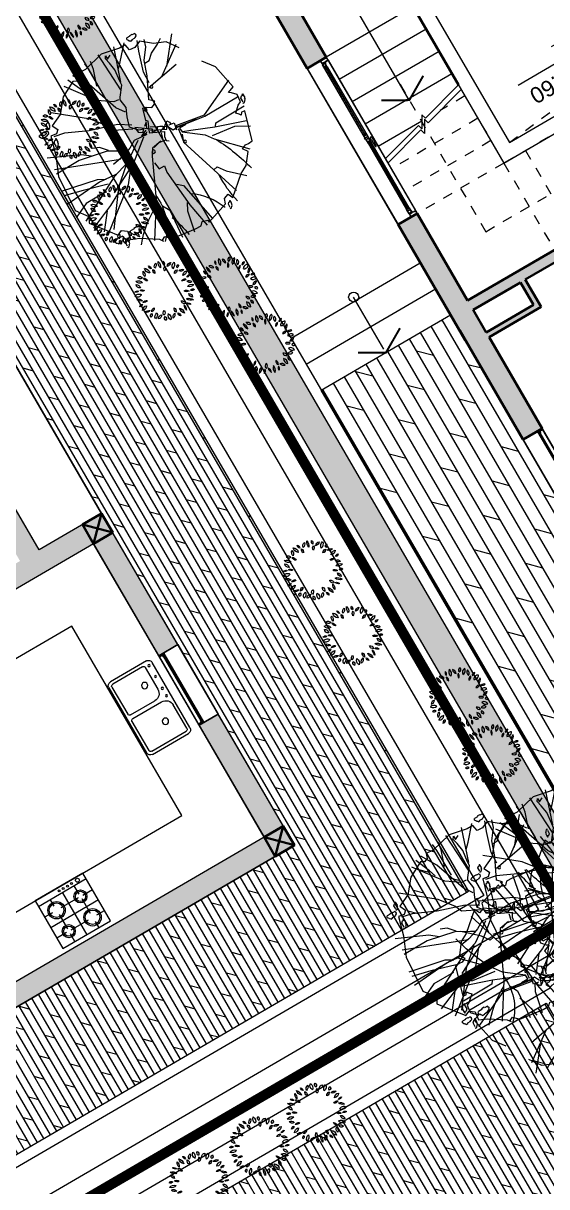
# Model space of a CAD drawing. Header units: millimetres. Extents: x 567980 to 569372, y 2065777 to 2066674.
# Drawn here: x 568724.86 to 568730.07, y 2066199.41 to 2066210.99 of the extents above; entities that cross this region are included whole.
import ezdxf
from ezdxf.enums import TextEntityAlignment as Align

# ---------------------------------------------------------------- set-up
doc = ezdxf.new("R2010")
doc.units = ezdxf.units.MM
for name, pattern in [('CENTER', [3, 1.5, -0.5, 0.5, -0.5]), ('DASHED2', [0.375, 0.25, -0.125]), ('HIDDEN', [0.75, 0.5, -0.25])]:
    doc.linetypes.add(name, pattern=pattern)
for name, color, linetype, lineweight in [('A-COT VACH', 2, 'Continuous', 35), ('A-DIM', 251, 'Continuous', 15), ('A-HATCH', 251, 'Continuous', 5), ('A-KY HIEU', 34, 'Continuous', 20), ('A-NET THAY', 125, 'Continuous', 18), ('A-TEXT', 7, 'Continuous', 18), ('A-TUONG', 255, 'Continuous', 35), ('boDnv', 54, 'Continuous', 25), ('E- CHU THICH', 162, 'Continuous', 13), ('E- RANH GIOI', 1, 'CENTER', 13), ('E- THAY', 9, 'Continuous', 20), ('E- Tuong', 4, 'Continuous', 13), ('E-Khuat', 251, 'DASHED2', 13), ('E-Manh', 251, 'Continuous', 13), ('E-NoiThat', 32, 'Continuous', 9), ('i_Cay', 114, 'Continuous', 13), ('i_Hatch', 250, 'Continuous', 13), ('i_ThietBi', 32, 'Continuous', 13), ('LD-CUA', 146, 'Continuous', 13), ('LD-THAY', 9, 'Continuous', 13)]:
    doc.layers.add(name, color=color, linetype=linetype, lineweight=lineweight)
doc.layers.add('ChiaLo', color=128, linetype='CENTER')
doc.layers.add('loKBT', color=42, linetype='Continuous')
doc.styles.add('A1-arial', font='arial.ttf')

# ---------------------------------------------------------------- blocks, each defined once
blk = doc.blocks.new('NEN')
at = {"layer": 'ChiaLo', "ltscale": 5}
for points in [[(15.974, -179.412), (92.784, -134.725)], [(42.87, -186.903), (22.755, -152.329)]]:
    blk.add_lwpolyline(points, dxfattribs=at)
at = {"layer": 'loKBT'}
for points in [[(33.56, -146.043), (22.755, -152.329), (32.813, -169.616), (43.617, -163.33)], [(22.755, -152.329), (13.382, -157.782), (10.761, -164.998), (15.974, -179.412), (32.813, -169.616)], [(32.813, -169.616), (15.974, -179.412), (21.188, -193.827), (27.21, -196.014), (42.87, -186.903)]]:
    blk.add_lwpolyline(points, close=True, dxfattribs=at)
blk = doc.blocks.new('kkkk')
h = blk.add_hatch(color=250)
edge = h.paths.add_edge_path()
edge.add_line((333059, 105337), (333060, 105337))
edge.add_line((333060, 105337), (333060, 105342))
edge.add_line((333060, 105342), (333062, 105342))
edge.add_line((333062, 105342), (333062, 105372))
edge.add_line((333062, 105372), (333028, 105372))
edge.add_line((333028, 105372), (333028, 105387))
edge.add_line((333028, 105387), (333022, 105387))
edge.add_line((333022, 105387), (333022, 105384))
edge.add_line((333022, 105384), (333024, 105384))
edge.add_line((333024, 105384), (333024, 105385))
edge.add_line((333024, 105385), (333026, 105385))
edge.add_line((333026, 105385), (333026, 105378))
edge.add_line((333026, 105378), (333024, 105378))
edge.add_line((333024, 105378), (333024, 105380))
edge.add_line((333024, 105380), (333022, 105380))
edge.add_line((333022, 105380), (333022, 105377))
edge.add_line((333022, 105377), (333026, 105377))
edge.add_line((333026, 105377), (333026, 105372))
edge.add_line((333026, 105372), (332992, 105372))
edge.add_line((332992, 105372), (332992, 105342))
edge.add_line((332992, 105342), (332993, 105342))
edge.add_line((332993, 105342), (332993, 105337))
edge.add_line((332993, 105337), (332995, 105337))
edge.add_line((332995, 105337), (332995, 105342))
edge.add_line((332995, 105342), (333002, 105342))
edge.add_line((333002, 105342), (333002, 105343))
edge.add_line((333002, 105343), (332993, 105343))
edge.add_line((332993, 105343), (332993, 105370))
edge.add_line((332993, 105370), (333007, 105370))
edge.add_arc((333010, 105368), 3.97, 141.5226, 210)
edge.add_line((333007, 105366), (333008, 105366))
edge.add_arc((333010, 105368), 2.47, -390, -150, ccw=False)
edge.add_line((333012, 105366), (333013, 105366))
edge.add_arc((333010, 105368), 3.97, -30, 38.4774)
edge.add_line((333013, 105370), (333040, 105370))
edge.add_arc((333044, 105368), 3.97, 141.5226, 210)
edge.add_line((333040, 105366), (333041, 105366))
edge.add_arc((333044, 105368), 2.47, -390, -150, ccw=False)
edge.add_line((333046, 105366), (333047, 105366))
edge.add_arc((333044, 105368), 3.97, -30, 38.4774)
edge.add_line((333047, 105370), (333060, 105370))
edge.add_line((333060, 105370), (333060, 105343))
edge.add_line((333060, 105343), (333051, 105343))
edge.add_line((333051, 105343), (333051, 105342))
edge.add_line((333051, 105342), (333059, 105342))
edge.add_line((333059, 105342), (333059, 105337))
blk.add_lwpolyline([(333026, 105378), (333026, 105385), (333024, 105385), (333024, 105384), (333022, 105384), (333022, 105387), (333028, 105387), (333028, 105372), (333062, 105372), (333062, 105342), (333060, 105342), (333060, 105337), (333059, 105337), (333059, 105342), (333051, 105342), (333051, 105343), (333060, 105343), (333060, 105370), (333047, 105370, -0.30801), (333047, 105366), (333046, 105366, 1.732051), (333041, 105366), (333040, 105366, -0.30801), (333040, 105370), (333013, 105370, -0.30801), (333013, 105366), (333012, 105366, 1.732051), (333008, 105366), (333007, 105366, -0.30801), (333007, 105370), (332993, 105370), (332993, 105343), (333002, 105343), (333002, 105342), (332995, 105342), (332995, 105337), (332993, 105337), (332993, 105342), (332992, 105342), (332992, 105372), (333026, 105372), (333026, 105377), (333022, 105377), (333022, 105380), (333024, 105380), (333024, 105378)], format="xyb", close=True)
blk = doc.blocks.new('ccccc')
h = blk.add_hatch(color=250)
h.paths.add_polyline_path([(333034, 105325), (333084, 105325), (333084, 105327), (333078, 105327), (333078, 105354), (333084, 105354), (333084, 105355), (333034, 105355), (333034, 105347), (333036, 105347), (333036, 105354), (333052, 105354), (333052, 105327), (333036, 105327), (333036, 105334), (333034, 105334)])
h.paths.add_polyline_path([(333054, 105327), (333054, 105354), (333076, 105354), (333076, 105327)], flags=16)
for p, q in [((333034, 105347), (333036, 105347)), ((333034, 105334), (333036, 105334)), ((333052, 105354), (333052, 105327)), ((333054, 105354), (333054, 105327)), ((333076, 105354), (333076, 105327)), ((333078, 105354), (333078, 105327)), ((333084, 105355), (333084, 105354)), ((333084, 105327), (333084, 105325))]:
    blk.add_line(p, q)
for points in [[(333084, 105355), (333034, 105355), (333034, 105347)], [(333034, 105334), (333034, 105325), (333084, 105325)], [(333052, 105354), (333036, 105354), (333036, 105347)], [(333036, 105334), (333036, 105327), (333052, 105327)], [(333076, 105354), (333054, 105354)], [(333054, 105327), (333076, 105327)], [(333084, 105354), (333078, 105354)], [(333078, 105327), (333084, 105327)]]:
    blk.add_lwpolyline(points)
blk = doc.blocks.new('dasdsd')
at = {"linetype": 'HIDDEN', "ltscale": 0.05}
for p, q in [((-10, -16), (-10, 0)), ((10, 0), (-10, 0)), ((10, -16), (10, 0)), ((-16, -19), (-108, -23)), ((-10, -16), (-15, -19)), ((10, -16), (-10, -16))]:
    blk.add_line(p, q, dxfattribs=at)
for centre, radius, start, end in [((-106, -28), 5.22, 108.2433, 251.7567), ((-41, 287), 327, 258.1752, 278.8996), ((-16, -17), 1.95, 270, 297.1927), ((-10, -18), 1.95, 90, 117.1927), ((10, -26), 10.1, 270, 90)]:
    blk.add_arc(centre, radius, start, end, dxfattribs=at)
blk = doc.blocks.new('fffsf')
h = blk.add_hatch(color=250)
h.paths.add_polyline_path([(333184, 105396), (333134, 105396), (333134, 105394), (333140, 105394), (333140, 105367), (333134, 105367), (333134, 105364), (333119, 105364), (333119, 105361), (333135, 105361), (333135, 105366), (333184, 105366), (333184, 105374), (333182, 105374), (333182, 105367), (333166, 105367), (333166, 105394), (333182, 105394), (333182, 105387), (333184, 105387)])
h.paths.add_polyline_path([(333165, 105394), (333165, 105367), (333142, 105367), (333142, 105394)], flags=16)
for p, q in [((333134, 105396), (333134, 105394)), ((333140, 105394), (333140, 105367)), ((333142, 105394), (333142, 105367)), ((333165, 105394), (333165, 105367)), ((333166, 105394), (333166, 105367)), ((333184, 105387), (333182, 105387)), ((333184, 105374), (333182, 105374))]:
    blk.add_line(p, q)
for points in [[(333134, 105396), (333184, 105396), (333184, 105387)], [(333134, 105394), (333140, 105394)], [(333142, 105394), (333165, 105394)], [(333166, 105394), (333182, 105394), (333182, 105387)], [(333184, 105374), (333184, 105366), (333135, 105366), (333135, 105361), (333119, 105361)], [(333134, 105367), (333134, 105364), (333119, 105364), (333119, 105361)], [(333140, 105367), (333134, 105367)], [(333165, 105367), (333142, 105367)], [(333182, 105374), (333182, 105367), (333166, 105367)]]:
    blk.add_lwpolyline(points)
blk = doc.blocks.new('*U461')
for points in [[(88, 82), (88, 81), (77, 81), (77, 69), (88, 69), (88, 68, 0.240391), (91, 72), (80, 72), (80, 78), (91, 78, 0.240391)], [(847, 82), (847, 81), (858, 81), (858, 69), (847, 69), (847, 68, -0.240391), (844, 72), (855, 72), (855, 78), (844, 78, -0.240391)], [(953, 82), (953, 81), (942, 81), (942, 69), (953, 69), (953, 68, 0.240391), (956, 72), (945, 72), (945, 78), (956, 78, 0.240391)]]:
    blk.add_hatch(color=250).paths.add_polyline_path(points)
for p, q in [((35, 20), (1765, 20)), ((897, 90), (45, 90)), ((897, 90), (88, 90)), ((88, 60), (897, 60)), ((902, 90), (1712, 90)), ((1712, 60), (902, 60))]:
    blk.add_line(p, q)
for points in [[(88, 82), (88, 81), (77, 81), (77, 69), (88, 69), (88, 68, 0.240391), (91, 72), (80, 72), (80, 78), (91, 78, 0.240391)], [(847, 82), (847, 81), (858, 81), (858, 69), (847, 69), (847, 68, -0.240391), (844, 72), (855, 72), (855, 78), (844, 78, -0.240391)], [(953, 82), (953, 81), (942, 81), (942, 69), (953, 69), (953, 68, 0.240391), (956, 72), (945, 72), (945, 78), (956, 78, 0.240391)]]:
    blk.add_lwpolyline(points, format="xyb", close=True)
for points in [[(855, 72), (80, 72), (80, 78), (855, 78)], [(945, 72), (1720, 72), (1720, 78), (945, 78)]]:
    blk.add_lwpolyline(points, close=True)
at = {"rotation": 270}
blk.add_blockref('kkkk', (-105337, 333082), dxfattribs=at)
at = {"xscale": -1}
for name, p, rotation in [('ccccc', (333122, -105265), 359.9999999999902), ('fffsf', (-332231, 105456), 180.0000000001608), ('kkkk', (107137, 333082), 90)]:
    blk.add_blockref(name, p, dxfattribs=dict(at, rotation=rotation))
for p in [(-332187, -105265), (-331322, -105265)]:
    blk.add_blockref('ccccc', p)
at = {"xscale": -0.8000000000000002, "yscale": 0.8, "zscale": 0.8}
blk.add_blockref('dasdsd', (927, 60), dxfattribs=at)
blk = doc.blocks.new('SFFSF')
h = blk.add_hatch(color=250)
h.paths.add_polyline_path([(339647, 104917), (339647, 104892), (339678, 104892), (339678, 104899), (339675, 104899, 1), (339675, 104897), (339677, 104897), (339677, 104893), (339663, 104893), (339663, 104916), (339677, 104916), (339677, 104912), (339675, 104912, 1), (339675, 104911), (339678, 104911), (339678, 104917)])
h.paths.add_polyline_path([(339648, 104916), (339662, 104916), (339662, 104893), (339648, 104893)], flags=16)
blk.add_lwpolyline([(339663, 104893), (339663, 104916), (339677, 104916), (339677, 104912), (339675, 104912, 1), (339675, 104911), (339678, 104911), (339678, 104917), (339647, 104917), (339647, 104892), (339678, 104892), (339678, 104899), (339675, 104899, 1), (339675, 104897), (339677, 104897), (339677, 104893)], format="xyb", close=True)
blk.add_lwpolyline([(339662, 104893), (339662, 104916), (339648, 104916), (339648, 104893)], close=True)
blk = doc.blocks.new('DDDDA')
blk.add_hatch(color=250).paths.add_polyline_path([(339344, 104971), (339344, 104969), (339333, 104969), (339333, 104958), (339344, 104958), (339344, 104957, 0.240391), (339347, 104961), (339336, 104961), (339336, 104967), (339347, 104967, 0.240391)])
blk.add_lwpolyline([(339344, 104971), (339344, 104969), (339333, 104969), (339333, 104958), (339344, 104958), (339344, 104957, 0.240391), (339347, 104961), (339336, 104961), (339336, 104967), (339347, 104967, 0.240391)], format="xyb", close=True)
blk = doc.blocks.new('*U496')
for points in [[(22, 22), (0, 22), (0, 28), (1, 28), (1, 23), (18, 23), (18, 63), (9, 63), (9, 72), (5, 74), (5, 83), (9, 86), (9, 93), (1, 93), (1, 89), (0, 89), (0, 94), (10, 94), (10, 93), (10, 91), (10, 82), (9, 82), (9, 84), (6, 82), (6, 75), (9, 73), (9, 75), (10, 75), (10, 64), (19, 64), (19, 23), (22, 23)], [(1045, 22), (1067, 22), (1067, 28), (1065, 28), (1065, 23), (1049, 23), (1049, 63), (1058, 63), (1058, 72), (1062, 74), (1062, 83), (1058, 86), (1058, 93), (1065, 93), (1065, 89), (1067, 89), (1067, 94), (1057, 94), (1057, 93), (1057, 91), (1057, 82), (1058, 82), (1058, 84), (1060, 82), (1060, 75), (1058, 73), (1058, 75), (1057, 75), (1057, 64), (1048, 64), (1048, 23), (1045, 23)]]:
    blk.add_hatch(color=250).paths.add_polyline_path(points)
for p, q in [((10, 94), (1057, 94)), ((22, 22), (1045, 22))]:
    blk.add_line(p, q)
for points in [[(9, 93), (9, 86), (5, 83), (5, 74), (9, 72), (9, 63), (18, 63), (18, 23), (1, 23), (1, 28), (0, 28), (0, 22), (22, 22), (22, 23), (19, 23), (19, 64), (10, 64), (10, 75), (9, 75), (9, 73), (6, 75), (6, 82), (9, 84), (9, 82), (10, 82), (10, 93), (10, 93), (10, 94), (0, 94), (0, 89), (1, 89), (1, 93), (9, 93)], [(1058, 93), (1058, 86), (1062, 83), (1062, 74), (1058, 72), (1058, 63), (1049, 63), (1049, 23), (1065, 23), (1065, 28), (1067, 28), (1067, 22), (1045, 22), (1045, 23), (1048, 23), (1048, 64), (1057, 64), (1057, 75), (1058, 75), (1058, 73), (1060, 75), (1060, 82), (1058, 84), (1058, 82), (1057, 82), (1057, 93), (1057, 93), (1057, 94), (1067, 94), (1067, 89), (1065, 89), (1065, 93), (1058, 93)]]:
    blk.add_lwpolyline(points)
blk.add_lwpolyline([(1031, 76), (36, 76), (36, 82), (1031, 82)], close=True)
at = {"xscale": -1, "rotation": 180}
blk.add_blockref('SFFSF', (-339635, 104983), dxfattribs=at)
blk.add_blockref('DDDDA', (-339300, -104885))
at = {"xscale": -1}
blk.add_blockref('DDDDA', (340366, -104885), dxfattribs=at)
at = {"rotation": 180}
blk.add_blockref('SFFSF', (340701, 104983), dxfattribs=at)
blk = doc.blocks.new('cotxaytho')
at = {"layer": 'A-KY HIEU'}
h = blk.add_hatch(color=256, dxfattribs=at)
h.paths.add_polyline_path([(200, 188), (0, 188), (0, 0)])
h.paths.add_polyline_path([(0, 188), (-200, 188), (0, 0)])
for p, q in [((0, 312), (0, 0)), ((0, 312), (1100, 312)), ((-200, 188), (0, 0)), ((-200, 188), (200, 188)), ((-200, 0), (200, 0)), ((0, 0), (200, 188))]:
    blk.add_line(p, q, dxfattribs=at)
at = {"color": 6, "style": 'A1-arial'}
blk.add_attdef('-0.050', (35, 402), '', height=250, dxfattribs=at)
blk = doc.blocks.new('TANG 1 BT1')
at = {"layer": 'A-HATCH'}
h = blk.add_hatch(color=256, dxfattribs=at)
h.dxf.hatch_style = 1
h.paths.add_polyline_path([(7158834, 839217), (7158834, 837892), (7159054, 837892), (7159054, 839437), (7153914, 839437), (7153914, 839217)])
h.paths.add_polyline_path([(7150554, 839437), (7150554, 838369), (7150774, 838369), (7150774, 839217), (7151514, 839217), (7151514, 839437)])
h.paths.add_polyline_path([(7150774, 836569), (7150554, 836569), (7150554, 835617), (7151104, 835617), (7151104, 835319), (7151324, 835319), (7151324, 835617), (7152824, 835617), (7152824, 833427), (7152714, 833427), (7152714, 833317), (7152934, 833317), (7152934, 835727), (7150774, 835727)])
h.paths.add_polyline_path([(7151324, 834519), (7151104, 834519), (7151104, 832827), (7151324, 832827), (7151324, 833317), (7151914, 833317), (7151914, 833427), (7151324, 833427)])
h.paths.add_polyline_path([(7158834, 835617), (7158834, 834617), (7159054, 834617), (7159054, 835947), (7159054, 837092), (7158834, 837092), (7158834, 836042), (7158234, 836042), (7158234, 835727), (7156074, 835727), (7156074, 835617)])
h.paths.add_polyline_path([(7158834, 835727), (7158289, 835727), (7158289, 835987), (7158834, 835987)], flags=16)
h.paths.add_polyline_path([(7158434, 831597), (7158434, 831392), (7158834, 831392), (7158834, 827617), (7158354, 827617), (7158354, 827397), (7159054, 827397), (7159054, 832817), (7158834, 832817), (7158834, 831817), (7156074, 831817), (7156074, 831597)])
h.paths.add_polyline_path([(7158834, 831597), (7158834, 831447), (7158489, 831447), (7158489, 831597)], flags=16)
h.paths.add_polyline_path([(7152934, 831707), (7152934, 831817), (7151324, 831817), (7151324, 831927), (7151104, 831927), (7151104, 831817), (7150554, 831817), (7150554, 830867), (7150774, 830867), (7150774, 831707)])
h.paths.add_polyline_path([(7150554, 828527), (7150774, 828527), (7150774, 830067), (7150554, 830067)])
h.paths.add_polyline_path([(7151704, 827397), (7152404, 827397), (7152404, 827617), (7150774, 827617), (7150774, 827727), (7150554, 827727), (7150554, 827617), (7150554, 827397), (7151404, 827397), (7151404, 827397)])
h.paths.add_polyline_path([(7154605, 827617), (7154605, 827397), (7155304, 827397), (7155304, 827397), (7155604, 827397), (7156654, 827397), (7156654, 827617)])
h.paths.add_polyline_path([(7150304, 831817), (7150304, 831197), (7150554, 831197), (7150554, 831307), (7150414, 831307), (7150414, 831707), (7150554, 831707), (7150554, 831817)])
h.paths.add_polyline_path([(7150304, 836228), (7150304, 835617), (7150554, 835617), (7150554, 835727), (7150414, 835727), (7150414, 836118), (7150554, 836118), (7150554, 836228)])
at = {"layer": 'A-TUONG'}
for p, q in [((7158834, 837092), (7159054, 837092)), ((7158834, 836042), (7158834, 837092)), ((7159054, 835837), (7159054, 837087)), ((7158834, 836042), (7158234, 836042)), ((7158234, 836042), (7158234, 835727)), ((7158834, 835987), (7158289, 835987)), ((7158289, 835987), (7158289, 835727)), ((7158834, 835727), (7158834, 835987)), ((7159054, 835947), (7159054, 834617)), ((7158234, 835727), (7156074, 835727)), ((7158834, 835617), (7156074, 835617)), ((7158834, 835727), (7158289, 835727)), ((7158834, 834617), (7158834, 835617)), ((7158834, 834617), (7159054, 834617)), ((7157834, 833718), (7157834, 832817)), ((7158834, 831817), (7158834, 832817)), ((7158834, 832817), (7159054, 832817)), ((7159054, 827397), (7159054, 832817))]:
    blk.add_line(p, q, dxfattribs=at)
at = {"layer": 'E- CHU THICH'}
for points in [[(7159799, 835617), (7159799, 835017)], [(7157834, 833769), (7158286, 833890), (7158299, 833842), (7158370, 833964), (7158383, 833916), (7158834, 834037)], [(7157834, 833718), (7158286, 833839), (7158299, 833791), (7158370, 833913), (7158383, 833865), (7158834, 833986)], [(7158334, 833602), (7158334, 832317), (7156324, 832317)]]:
    blk.add_lwpolyline(points, dxfattribs=at)
at = {"layer": 'E- CHU THICH', "const_width": 20}
blk.add_lwpolyline([(7158577, 833462), (7158334, 833602), (7158334, 833602), (7158334, 833602), (7158092, 833462)], dxfattribs=at)
at = {"layer": 'E- CHU THICH'}
blk.add_circle((7159799, 835017), 50, dxfattribs=at)
at = {"layer": 'E- THAY'}
for p, q in [((7158834, 832817), (7158834, 834617)), ((7159054, 832817), (7159054, 834617)), ((7158330, 833845), (7158834, 833845)), ((7157834, 833588), (7158834, 833588)), ((7157834, 833331), (7158834, 833331)), ((7157834, 833074), (7158834, 833074)), ((7157834, 832817), (7158834, 832817))]:
    blk.add_line(p, q, dxfattribs=at)
for points in [[(7158834, 837892), (7159054, 837892), (7159054, 837092), (7158834, 837092)], [(7156324, 832817), (7157834, 832817), (7157834, 834617), (7156324, 834617)], [(7156474, 832967), (7157684, 832967), (7157684, 834467), (7156474, 834467)]]:
    blk.add_lwpolyline(points, close=True, dxfattribs=at)
at = {"layer": 'E-Khuat', "ltscale": 2}
for p, q in [((7157584, 834617), (7157584, 835617)), ((7157834, 834617), (7157834, 835617)), ((7156324, 834617), (7157834, 834617)), ((7157834, 834617), (7158834, 834617)), ((7157834, 833769), (7157834, 834617)), ((7157834, 834359), (7158834, 834359)), ((7157834, 834102), (7158834, 834102)), ((7157834, 833845), (7158118, 833845))]:
    blk.add_line(p, q, dxfattribs=at)
for points in [[(7158334, 833419), (7158334, 835117), (7156330, 835117)], [(7157684, 834467), (7156638, 834352), (7156474, 832967)]]:
    blk.add_lwpolyline(points, dxfattribs=at)
at = {"layer": 'A-KY HIEU'}
ref = blk.add_blockref('cotxaytho', (7156738, 833854), dxfattribs=dict(at, xscale=0.5333333333255725, yscale=0.5333333333255725, zscale=0.5333333333255725))
ref.add_attrib('-0.050', '-0.60', dxfattribs={"layer": 'A-TEXT', "color": 6, "height": 160, "rotation": 359.9966, "style": 'A1-arial'}).set_placement((7156757, 834068), align=Align.BOTTOM_LEFT)
at = {"layer": 'LD-CUA', "xscale": 0.7500000000001072, "yscale": 0.7500000000001072, "zscale": 0.7500000000001072, "rotation": 270}
blk.add_blockref('*U496', (7158818, 837892), dxfattribs=at)
at = {"layer": 'LD-CUA', "xscale": -0.9999999999999998, "rotation": 270}
blk.add_blockref('*U461', (7158814, 832817), dxfattribs=at)
blk = doc.blocks.new('mb-cay40')
at = {"color": 0, "linetype": 'ByBlock'}
for centre, radius, start, end in [((-427, 694), 54.1, 146.8151, 244.0193), ((-496, 675), 54.1, 326.8151, 64.0193), ((-300, 710), 100, 149.4737, 231.7586), ((-448, 683), 100, 329.4737, 51.7586), ((-231, 779), 98.1, 192.306, 259.6849), ((-344, 662), 98.1, 12.306, 79.6849), ((-136, 737), 62.9, 125.4093, 202.7101), ((-231, 764), 62.9, 305.4093, 22.7101), ((16, 684), 137, 133.8117, 194.3077), ((-211, 749), 137, 313.8117, 14.3077), ((113, 711), 137, 163.4642, 212.7906), ((-134, 676), 137, 343.4642, 32.7906), ((-654, 503), 44.2, 163.4933, 274.4697), ((-693, 471), 44.2, 343.4933, 94.4697), ((-542, 597), 98.1, 183.3189, 263.1904), ((-651, 494), 98.1, 3.3189, 83.1904), ((-554, 556), 69.9, 25.4537, 116.6852), ((-522, 648), 69.9, 205.4537, 296.6852), ((-390, 597), 66.9, 168.8066, 257.6391), ((-470, 545), 66.9, 348.8066, 77.6391), ((-148, 638), 79.7, 145.5248, 220.8327), ((-273, 631), 79.7, 325.5248, 40.8327), ((49, 562), 68.8, 103.8914, 198.9039), ((-33, 607), 68.8, 283.8914, 18.9039), ((138, 616), 80.6, 104.1004, 168.465), ((40, 710), 80.6, 284.1004, 348.465), ((230, 506), 141, 100.3005, 160.4476), ((72, 692), 141, 280.3005, 340.4476), ((260, 521), 76.9, 122.5817, 207.18), ((150, 551), 76.9, 302.5817, 27.18), ((300, 426), 53.5, 59.9815, 155.6676), ((278, 494), 53.5, 239.9815, 335.6676), ((-743, 226), 96, 30.9482, 110.5784), ((-695, 365), 96, 210.9482, 290.5784), ((-680, 301), 102, 69.7201, 135.6489), ((-718, 468), 102, 249.7201, 315.6489), ((-620, 357), 75.8, 22.5723, 98.3335), ((-561, 461), 75.8, 202.5723, 278.3335), ((213, 369), 79.6, 86.0282, 161.3698), ((143, 474), 79.6, 266.0282, 341.3698), ((320, 284), 110, 64.7353, 140.5781), ((282, 453), 110, 244.7353, 320.5781), ((359, 242), 79.1, 90.2529, 173.5221), ((280, 330), 79.1, 270.2529, 353.5221), ((-767, 152), 75.6, 44.2576, 108.5927), ((-736, 277), 75.6, 224.2576, 288.5927), ((-787, 176), 111, 280.8762, 345.4479), ((-659, 40), 111, 100.8762, 165.4479), ((-690, -39), 87.4, 54.9745, 151.3792), ((-716, 74), 87.4, 234.9745, 331.3792), ((-638, 119), 83.9, 60.5095, 129.292), ((-649, 257), 83.9, 240.5095, 309.292), ((159, -75), 77.3, 28.8072, 103.9199), ((208, 37), 77.3, 208.8072, 283.9199), ((243, 141), 78, 58.8748, 131.2135), ((232, 267), 78, 238.8748, 311.2135), ((314, -59), 90.4, 71.3712, 141.7535), ((272, 83), 90.4, 251.3712, 321.7535), ((293, 25), 97.6, 29.1952, 106.7189), ((350, 166), 97.6, 209.1952, 286.7189), ((344, 142), 53.6, 28.1981, 112.1918), ((371, 217), 53.6, 208.1981, 292.1918), ((-675, -123), 70, 71.8192, 140.0818), ((-707, -12), 70, 251.8192, 320.0818), ((-557, -163), 78, 113.4753, 203.456), ((-660, -123), 78, 293.4753, 23.456), ((-617, 21), 75, 267.1724, 337.2365), ((-551, -83), 75, 87.1724, 157.2365), ((-605, -147), 107, 271.6328, 352.0268), ((-496, -269), 107, 91.6328, 172.0268), ((-342, -221), 95.9, 122.8873, 186.7253), ((-489, -152), 95.9, 302.8873, 6.7253), ((-133, -236), 75.4, 148.7877, 221.5977), ((-253, -247), 75.4, 328.7877, 41.5977), ((-19, -211), 70.3, 353.65, 74.6514), ((70, -151), 70.3, 173.65, 254.6514), ((113, -290), 96.7, 38.6962, 106.2415), ((162, -137), 96.7, 218.6962, 286.2415), ((133, -213), 116, 6.5487, 76.8911), ((275, -87), 116, 186.5487, 256.8911), ((243, -118), 50.7, 359.2557, 87.6287), ((296, -68), 50.7, 179.2557, 267.6287), ((-473, -294), 49.3, 76.5419, 193.4774), ((-509, -257), 49.3, 256.5419, 13.4774), ((-314, -281), 91.1, 159.117, 230.3606), ((-457, -318), 91.1, 339.117, 50.3606), ((-220, -348), 109, 122.117, 201.7275), ((-379, -297), 109, 302.117, 21.7275), ((-170, -364), 62.5, 129.7475, 206.0709), ((-267, -343), 62.5, 309.7475, 26.0709), ((-160, -372), 84.6, 5.3196, 80.419), ((-61, -281), 84.6, 185.3196, 260.419), ((100, -278), 148, 165.2071, 218.3217), ((-159, -332), 148, 345.2071, 38.3217), ((110, -276), 64.3, 156.7754, 231.288), ((11, -301), 64.3, 336.7754, 51.288)]:
    blk.add_arc(centre, radius, start, end, dxfattribs=at)
blk = doc.blocks.new('mb-cay34')
for p, q in [((-141, 547), (-262, 817)), ((-247, 741), (-76, 813)), ((68, 270), (-144, 813)), ((-106, 585), (-103, 817)), ((-76, 813), (254, 836)), ((118, 536), (49, 859)), ((137, 688), (95, 855)), ((148, 528), (175, 874)), ((247, 722), (308, 851)), ((254, 836), (357, 760)), ((-472, 722), (-472, 746)), ((-472, 746), (-468, 746)), ((-468, 722), (-472, 722)), ((-456, 783), (-468, 775)), ((-468, 746), (-468, 775)), ((-468, 698), (-468, 722)), ((-456, 783), (-452, 779)), ((-452, 779), (-448, 779)), ((-448, 779), (-448, 775)), ((-448, 775), (-444, 775)), ((-444, 775), (-440, 771)), ((-440, 771), (-436, 771)), ((-436, 710), (-440, 702)), ((-436, 771), (-436, 767)), ((-436, 767), (-432, 762)), ((-432, 718), (-436, 710)), ((-432, 762), (-428, 762)), ((-428, 746), (-432, 742)), ((-432, 742), (-432, 718)), ((-428, 762), (-428, 746)), ((-414, 692), (-247, 741)), ((171, 395), (380, 802)), ((247, 524), (247, 722)), ((357, 760), (410, 787)), ((372, 547), (467, 775)), ((410, 787), (627, 620)), ((460, 646), (539, 711)), ((-536, 656), (-536, 652)), ((-528, 656), (-536, 656)), ((-504, 652), (-536, 652)), ((-536, 528), (-486, 639)), ((-516, 680), (-528, 668)), ((-528, 668), (-528, 656)), ((-483, 680), (-516, 680)), ((-504, 656), (-504, 652)), ((-492, 656), (-504, 656)), ((-487, 660), (-492, 660)), ((-492, 660), (-492, 656)), ((-483, 664), (-487, 664)), ((-487, 664), (-487, 660)), ((-486, 639), (-433, 612)), ((-475, 672), (-483, 664)), ((-479, 684), (-475, 684)), ((-475, 684), (-475, 672)), ((-460, 698), (-468, 698)), ((-460, 693), (-460, 698)), ((-448, 693), (-460, 693)), ((-448, 698), (-448, 693)), ((-440, 698), (-448, 698)), ((-440, 702), (-440, 698)), ((-433, 612), (-406, 642)), ((-406, 642), (-414, 692)), ((-376, 578), (-395, 673)), ((-373, 669), (-373, 664)), ((-364, 669), (-373, 669)), ((-335, 664), (-373, 664)), ((-349, 698), (-364, 683)), ((-364, 683), (-364, 669)), ((-310, 698), (-349, 698)), ((-335, 669), (-335, 664)), ((-320, 669), (-335, 669)), ((-320, 673), (-320, 669)), ((-315, 673), (-320, 673)), ((-315, 678), (-315, 673)), ((-310, 678), (-315, 678)), ((-300, 688), (-310, 678)), ((-305, 703), (-300, 703)), ((-300, 703), (-300, 688)), ((201, 471), (137, 688)), ((270, 410), (566, 627)), ((292, 323), (585, 703)), ((395, 597), (460, 646)), ((627, 620), (608, 574)), ((650, 616), (650, 640)), ((650, 640), (654, 640)), ((654, 616), (650, 616)), ((666, 677), (654, 669)), ((654, 640), (654, 669)), ((654, 591), (654, 616)), ((666, 677), (670, 673)), ((670, 673), (674, 673)), ((674, 673), (674, 669)), ((674, 669), (678, 669)), ((678, 669), (682, 665)), ((682, 665), (686, 665)), ((686, 665), (686, 660)), ((686, 660), (690, 656)), ((690, 612), (686, 604)), ((690, 656), (694, 656)), ((694, 640), (690, 636)), ((690, 636), (690, 612)), ((694, 656), (694, 640)), ((-657, 429), (-536, 528)), ((-368, 319), (-589, 589)), ((-285, 380), (-376, 578)), ((-84, 475), (-141, 547)), ((-53, 334), (-106, 585)), ((156, 467), (118, 536)), ((160, 372), (148, 528)), ((315, 445), (372, 547)), ((608, 574), (638, 532)), ((638, 532), (714, 544)), ((664, 517), (650, 507)), ((650, 473), (650, 507)), ((662, 591), (654, 591)), ((662, 587), (662, 591)), ((674, 587), (662, 587)), ((664, 517), (669, 512)), ((669, 512), (674, 512)), ((682, 591), (674, 591)), ((674, 591), (674, 587)), ((674, 512), (674, 507)), ((674, 507), (679, 507)), ((679, 507), (684, 503)), ((686, 604), (682, 596)), ((682, 596), (682, 591)), ((698, 568), (689, 568)), ((689, 568), (689, 563)), ((728, 563), (689, 563)), ((713, 597), (698, 582)), ((698, 582), (698, 568)), ((752, 597), (713, 597)), ((714, 544), (744, 471)), ((742, 568), (728, 568)), ((728, 568), (728, 563)), ((747, 572), (742, 572)), ((742, 572), (742, 568)), ((752, 577), (747, 577)), ((747, 577), (747, 572)), ((762, 587), (752, 577)), ((757, 602), (762, 602)), ((762, 602), (762, 587)), ((-729, 289), (-657, 429)), ((-114, 376), (-137, 433)), ((133, 251), (270, 410)), ((152, 190), (292, 464)), ((645, 444), (645, 473)), ((645, 473), (650, 473)), ((650, 444), (645, 444)), ((650, 415), (650, 444)), ((660, 415), (650, 415)), ((660, 410), (660, 415)), ((674, 410), (660, 410)), ((684, 415), (674, 415)), ((674, 415), (674, 410)), ((684, 503), (689, 503)), ((689, 430), (684, 420)), ((684, 420), (684, 415)), ((689, 503), (689, 498)), ((689, 498), (694, 493)), ((694, 439), (689, 430)), ((694, 493), (698, 493)), ((698, 473), (694, 468)), ((694, 468), (694, 439)), ((698, 493), (698, 473)), ((744, 471), (839, 327)), ((-623, 258), (-760, 319)), ((-479, 190), (-729, 376)), ((-239, 220), (-368, 319)), ((-209, 141), (-285, 380)), ((-53, 323), (-114, 376)), ((15, 217), (-53, 334)), ((61, 262), (76, 346)), ((122, 232), (171, 395)), ((167, 224), (292, 323)), ((528, 179), (828, 369)), ((839, 327), (870, 304)), ((858, 308), (843, 274)), ((-634, 179), (-771, 262)), ((-767, 209), (-725, 224)), ((-763, 141), (-767, 209)), ((-714, 258), (-729, 289)), ((-725, 224), (-714, 258)), ((-562, 239), (-623, 258)), ((-179, 194), (-239, 220)), ((0, 57), (122, 232)), ((34, 182), (15, 217)), ((23, 152), (46, 213)), ((46, 213), (61, 262)), ((843, 274), (889, 228)), ((889, 228), (919, 11)), ((-809, -46), (-763, 141)), ((-744, 114), (-809, 122)), ((-494, 114), (-744, 114)), ((-589, 129), (-729, 80)), ((-342, 80), (-634, 179)), ((-395, 68), (-479, 190)), ((-141, 34), (-209, 141)), ((-106, 46), (-179, 194)), ((-15, 84), (23, 152)), ((0, 0), (152, 190)), ((182, 19), (528, 179)), ((600, 156), (665, 122)), ((665, 122), (923, 144)), ((-729, 80), (-801, 68)), ((-403, 0), (-486, -65)), ((-384, 11), (-403, 0)), ((-391, 23), (-395, 68)), ((-300, 0), (-384, 11)), ((-266, 27), (-342, 80)), ((-224, 34), (-300, 0)), ((-137, 61), (-224, 34)), ((-72, 4), (-137, 61)), ((-110, 23), (-61, 19)), ((-42, -72), (-110, 23)), ((-57, -38), (-72, 4)), ((-61, 19), (-38, -15)), ((-42, -49), (-19, 8)), ((-19, 8), (-19, -42)), ((-4, -38), (-15, 84)), ((122, -19), (182, 19)), ((243, 30), (308, 19)), ((308, 19), (308, -34)), ((748, -8), (938, 30)), ((919, 11), (919, -46)), ((-456, -38), (-817, -19)), ((-775, -209), (-809, -46)), ((-513, -72), (-809, -171)), ((-756, -57), (-779, -72)), ((-779, -72), (-744, -72)), ((-744, -72), (-763, -110)), ((-706, -68), (-756, -57)), ((-631, -80), (-706, -68)), ((-524, -68), (-631, -80)), ((-486, -65), (-524, -68)), ((-114, -91), (-220, -122)), ((-99, -106), (-114, -91)), ((-104, -87), (-76, -56)), ((-55, -66), (-104, -87)), ((-8, -65), (-99, -106)), ((-38, -15), (-57, -38)), ((-50, -64), (-23, -102)), ((-48, -97), (20, -227)), ((-19, -42), (-27, -53)), ((-23, -84), (42, -213)), ((-23, -102), (3, -87)), ((-7, -61), (50, -182)), ((3, -87), (3, -140)), ((106, -114), (122, -19)), ((110, -91), (125, -34)), ((118, -152), (110, -91)), ((308, -34), (368, -23)), ((368, -23), (714, -53)), ((501, -46), (539, -91)), ((539, -91), (915, -163)), ((684, -42), (748, -8)), ((714, -53), (942, -95)), ((919, -46), (893, -72)), ((893, -72), (908, -122)), ((-669, -156), (-794, -266)), ((-623, -110), (-669, -156)), ((-220, -122), (-213, -152)), ((-213, -152), (-186, -194)), ((-186, -194), (-198, -228)), ((3, -140), (-19, -152)), ((-19, -152), (-4, -190)), ((-4, -190), (34, -190)), ((34, -190), (3, -216)), ((30, -152), (15, -201)), ((46, -152), (103, -137)), ((50, -182), (88, -160)), ((88, -160), (125, -156)), ((125, -156), (141, -179)), ((927, -122), (862, -327)), ((908, -122), (927, -122)), ((-807, -302), (-820, -310)), ((-807, -302), (-803, -306)), ((-775, -266), (-775, -209)), ((-748, -270), (-775, -266)), ((-718, -277), (-748, -270)), ((-714, -327), (-718, -277)), ((-490, -285), (-669, -342)), ((-444, -296), (-574, -342)), ((-384, -281), (-490, -285)), ((-258, -205), (-444, -296)), ((-349, -258), (-406, -566)), ((-220, -243), (-258, -205)), ((-213, -232), (-220, -243)), ((-198, -228), (-213, -232)), ((3, -216), (-19, -247)), ((-19, -247), (0, -262)), ((42, -213), (-15, -243)), ((0, -262), (22, -262)), ((19, -247), (27, -293)), ((27, -232), (76, -255)), ((27, -293), (91, -281)), ((91, -281), (57, -304)), ((76, -255), (72, -312)), ((72, -293), (110, -555)), ((87, -300), (137, -293)), ((137, -293), (209, -281)), ((148, -304), (213, -281)), ((213, -281), (809, -467)), ((-824, -339), (-820, -339)), ((-824, -363), (-824, -339)), ((-820, -363), (-824, -363)), ((-820, -339), (-820, -310)), ((-820, -387), (-820, -363)), ((-811, -387), (-820, -387)), ((-811, -391), (-811, -387)), ((-799, -391), (-811, -391)), ((-803, -306), (-799, -306)), ((-799, -306), (-799, -310)), ((-799, -310), (-795, -310)), ((-799, -387), (-799, -391)), ((-791, -387), (-799, -387)), ((-795, -310), (-791, -314)), ((-791, -314), (-787, -314)), ((-787, -375), (-791, -383)), ((-791, -383), (-791, -387)), ((-787, -314), (-787, -318)), ((-787, -318), (-783, -323)), ((-783, -367), (-787, -375)), ((-783, -323), (-779, -323)), ((-779, -339), (-783, -343)), ((-783, -343), (-783, -367)), ((-779, -323), (-779, -339)), ((-669, -342), (-756, -376)), ((-741, -391), (-714, -327)), ((-661, -486), (-741, -391)), ((-574, -342), (-669, -414)), ((-551, -380), (-596, -429)), ((-376, -403), (-558, -654)), ((-551, -334), (-551, -380)), ((57, -304), (99, -559)), ((72, -312), (84, -391)), ((84, -391), (95, -483)), ((91, -312), (129, -315)), ((91, -376), (91, -312)), ((129, -315), (254, -475)), ((129, -319), (156, -388)), ((156, -388), (235, -585)), ((555, -388), (547, -426)), ((817, -342), (801, -388)), ((801, -388), (847, -410)), ((862, -327), (817, -342)), ((857, -371), (857, -376)), ((865, -371), (857, -371)), ((889, -376), (857, -376)), ((877, -347), (865, -359)), ((865, -359), (865, -371)), ((910, -347), (877, -347)), ((889, -371), (889, -376)), ((901, -371), (889, -371)), ((901, -367), (901, -371)), ((906, -367), (901, -367)), ((906, -363), (906, -367)), ((910, -363), (906, -363)), ((918, -355), (910, -363)), ((914, -343), (918, -343)), ((918, -343), (918, -355)), ((-669, -414), (-733, -433)), ((-619, -589), (-661, -486)), ((-429, -486), (-653, -665)), ((-596, -429), (-638, -513)), ((254, -475), (323, -524)), ((547, -426), (615, -475)), ((615, -475), (741, -612)), ((847, -410), (703, -578)), ((-638, -513), (-669, -563)), ((-517, -661), (-619, -589)), ((99, -559), (-53, -893)), ((110, -555), (110, -886)), ((235, -589), (209, -608)), ((235, -585), (327, -848)), ((292, -528), (319, -737)), ((323, -524), (555, -749)), ((703, -578), (665, -650)), ((209, -608), (205, -897)), ((524, -696), (505, -734)), ((566, -726), (524, -696)), ((665, -650), (566, -726)), ((-213, -851), (-315, -772)), ((224, -802), (175, -855)), ((247, -821), (224, -802)), ((505, -802), (247, -878)), ((319, -737), (384, -855)), ((505, -734), (509, -764)), ((509, -764), (505, -802)), ((15, -897), (-213, -851)), ((38, -836), (15, -897)), ((53, -859), (38, -836)), ((91, -893), (53, -859)), ((160, -886), (91, -893)), ((133, -905), (119, -919)), ((172, -905), (133, -905)), ((175, -855), (160, -886)), ((177, -900), (182, -900)), ((182, -900), (182, -914)), ((243, -848), (262, -832)), ((247, -878), (243, -848)), ((262, -832), (247, -821)), ((119, -934), (109, -934)), ((109, -934), (109, -939)), ((148, -939), (109, -939)), ((119, -919), (119, -934)), ((162, -934), (148, -934)), ((148, -934), (148, -939)), ((167, -929), (162, -929)), ((162, -929), (162, -934)), ((172, -924), (167, -924)), ((167, -924), (167, -929)), ((182, -914), (172, -924))]:
    blk.add_line(p, q)
for centre, radius in [((154, -13), 15.3), ((-195, -136), 11.7), ((-343, -280), 11.7), ((217, -295), 11.7)]:
    blk.add_circle(centre, radius)
for centre, radius, start, end in [((1371, -208), 898, 129.3545, 152.6092), ((554, 627), 468, 262.5537, 314.3375), ((1052, 958), 883, 248.5622, 262.3516), ((1081, 207), 551, 215.15, 249.1841), ((648, -1520), 1117, 77.3352, 91.8505), ((1165, 1074), 1813, 242.8644, 255.3539)]:
    blk.add_arc(centre, radius, start, end)
blk = doc.blocks.new('SAN VUON BT A-BT1')
at = {"layer": 'i_Hatch', "true_color": 0x46cb3a, "transparency": 33554687}
h = blk.add_hatch(dxfattribs=at)
h.set_pattern_fill('CROSS', color=95, scale=300, double=1)
h.set_pattern_definition([(0, (2832.47, -202892.13), (75, 75), [37.5, -112.5]), (90, (2851.22, -202910.88), (-75, 75), [37.5, -112.5])])
h.paths.add_polyline_path([(7163777, 841297), (7151497, 841297), (7151497, 841007), (7163487, 841007), (7163487, 821857), (7163777, 821857)])
h.paths.add_polyline_path([(7158157, 822152), (7151787, 822152), (7151787, 839437), (7151497, 839437), (7151497, 821857), (7151497, 821517), (7158157, 821517)])
at = {"layer": 'i_Hatch', "transparency": 33554687}
h = blk.add_hatch(dxfattribs=at)
h.set_pattern_fill('DOLMIT', color=256, scale=500, angle=90, double=1)
h.set_pattern_definition([(90, (2832.47, -202862.13), (-125, 8e-15), []), (135, (2832.47, -202862.13), (-250, -250), [176.776695, -353.55339])])
h.paths.add_polyline_path([(7153137, 839437), (7153397, 839437), (7153397, 839437), (7161887, 839437), (7161887, 835657), (7163377, 835657), (7163377, 840927), (7151497, 840927), (7151497, 839437), (7153137, 839437)])
at = {"layer": 'A-DIM'}
blk.add_lwpolyline([(7153387, 839437), (7161887, 839437), (7161887, 827397), (7158437, 827397), (7158438, 826197), (7158588, 826197), (7158588, 825597), (7154088, 825597), (7154087, 826197), (7154237, 826197), (7154237, 827397), (7153387, 827397), (7153387, 831197), (7153137, 831197), (7153137, 831817), (7153337, 831817), (7153337, 835617), (7153137, 835617), (7153137, 836229), (7153387, 836229), (7153387, 839437)], dxfattribs=at)
at = {"layer": 'E- CHU THICH', "const_width": 20}
blk.add_lwpolyline([(7162389, 835517), (7162632, 835657), (7162632, 835657), (7162632, 835657), (7162874, 835517)], dxfattribs=at)
at = {"layer": 'E- RANH GIOI', "ltscale": 0.1, "const_width": 100}
blk.add_lwpolyline([(7151387, 821437), (7163887, 821437), (7163887, 841437), (7151387, 841437)], close=True, dxfattribs=at)
at = {"layer": 'E- THAY'}
for p, q in [((7163377, 835657), (7161887, 835657)), ((7163377, 835357), (7161887, 835357)), ((7163377, 835057), (7161887, 835057))]:
    blk.add_line(p, q, dxfattribs=at)
blk.add_lwpolyline([(7153497, 839437), (7161887, 839437), (7161887, 827397)], dxfattribs=at)
at = {"layer": 'E-Manh'}
for p, q in [((7163487, 821887), (7163487, 841037)), ((7163377, 821887), (7163377, 840927))]:
    blk.add_line(p, q, dxfattribs=at)
for points in [[(7163777, 821887), (7163777, 841327)], [(7163377, 840927), (7163377, 835657), (7161887, 835657), (7161887, 839437), (7153387, 839437), (7153387, 836228)]]:
    blk.add_lwpolyline(points, dxfattribs=at)
at = {"layer": 'i_Cay', "xscale": -1.142857142857142, "yscale": 1.142857142857142, "zscale": 1.142857142857142, "rotation": 270}
for p in [(7152039, 841259), (7152039, 841259), (7163642, 841142), (7163642, 841142), (7163642, 832588), (7163642, 832588)]:
    blk.add_blockref('mb-cay34', p, dxfattribs=at)
at = {"layer": 'i_Cay', "xscale": 0.5, "yscale": 0.5, "zscale": 0.5}
for p in [(7163832, 839548), (7163832, 838894), (7163725, 834880), (7163761, 834206), (7163751, 831003)]:
    blk.add_blockref('mb-cay40', p, dxfattribs=at)
blk = doc.blocks.new('MBT1 BT1')
at = {"layer": 'E- RANH GIOI', "ltscale": 0.1, "const_width": 100}
blk.add_lwpolyline([(7075416, 1014867), (7087916, 1014867), (7087916, 1034867), (7075416, 1034867)], close=True, dxfattribs=at)
at = {"layer": 'E- THAY'}
blk.add_blockref('SAN VUON BT A-BT1', (-75971, 193431), dxfattribs=at)
blk.add_blockref('TANG 1 BT1', (-73138, 193431), dxfattribs=at)
blk = doc.blocks.new('MBT1 BT5')
at = {"layer": 'i_Hatch', "transparency": 33554687}
h = blk.add_hatch(dxfattribs=at)
h.set_pattern_fill('DOLMIT', color=256, scale=300, angle=90, double=1)
h.set_pattern_definition([(90, (33599.406, -53913.78), (-75, 5e-15), []), (135, (33599.4, -53913.78), (-150, -150), [106.066017, -212.132034])])
h.paths.add_polyline_path([(7093869, 718663), (7093869, 714533), (7093869, 710733), (7095249, 710733), (7095249, 720043), (7086299, 720043), (7086299, 718663)])
at = {"layer": 'E- RANH GIOI', "ltscale": 0.05, "const_width": 100}
blk.add_lwpolyline([(7095869, 720663), (7076388, 720663), (7073646, 705582), (7077751, 700663), (7095869, 700663)], close=True, dxfattribs=at)
at = {"layer": 'LD-THAY'}
for p, q in [((7076795, 720153), (7095359, 720153)), ((7076905, 720043), (7095249, 720043)), ((7095249, 720043), (7095249, 701283))]:
    blk.add_line(p, q, dxfattribs=at)
for points in [[(7076388, 720663), (7095869, 720663), (7095869, 700663), (7077751, 700663), (7073646, 705582), (7076388, 720663)], [(7074675, 704692), (7073880, 705644), (7076571, 720443), (7095649, 720443), (7095649, 700883), (7093869, 700883)]]:
    blk.add_lwpolyline(points, dxfattribs=at)
at = {"layer": 'i_Cay', "xscale": -1.142857142857142, "yscale": 1.142857142857142, "zscale": 1.142857142857142, "rotation": 270}
blk.add_blockref('mb-cay34', (7095569, 720239), dxfattribs=at)
at = {"layer": 'i_Cay', "xscale": -0.5, "yscale": 0.5, "zscale": 0.5}
for p in [(7091265, 720151), (7091961, 720151), (7092621, 720151)]:
    blk.add_blockref('mb-cay40', p, dxfattribs=at)
blk = doc.blocks.new('A$C395E768C')
at = {"layer": 'i_ThietBi'}
for p, q in [((-125, -66), (-125, 0)), ((0, -439), (0, 0)), ((125, -86), (125, 0)), ((-169, -110), (-250, -110)), ((-125, -305), (-125, -154)), ((101, -110), (-81, -110)), ((125, -285), (125, -134)), ((149, -110), (250, -110)), ((-250, -219), (250, -219)), ((-149, -329), (-250, -329)), ((-125, -353), (-125, -439)), ((-101, -329), (81, -329)), ((125, -373), (125, -439)), ((169, -329), (250, -329)), ((-250, -439), (250, -439))]:
    blk.add_line(p, q, dxfattribs=at)
blk.add_lwpolyline([(250, -500), (250, 0), (-250, 0), (-250, -500)], close=True, dxfattribs=at)
for centre, radius in [((-125, -110), 78.9), ((-125, -110), 65.8), ((125, -110), 59.2), ((125, -110), 46.1), ((-125, -329), 59.2), ((-125, -329), 46.1), ((125, -329), 78.9), ((125, -329), 65.8), ((-175, -469), 17.5), ((-114, -469), 8.77), ((-70, -469), 8.77), ((-26, -469), 8.77), ((18, -469), 8.77)]:
    blk.add_circle(centre, radius, dxfattribs=at)
blk = doc.blocks.new('DOUBLE-SINK1000')
for p, q in [((-449.2, 0), (449.2, 0)), ((-500, -549.2), (-500, -50.8)), ((-463.4875, -538.0875), (-463.4875, -61.9125)), ((-438.0875, -36.5125), (-115.0375, -36.5125)), ((-13.4375, -538.0875), (-13.4375, -138.1125)), ((438.0875, -101.6), (138.9625, -101.6)), ((463.4875, -127), (463.4875, -538.0875)), ((500, -50.8), (500, -549.2)), ((37.3625, -538.0875), (37.3625, -203.2)), ((449.2, -600), (-449.2, -600)), ((-38.8375, -563.4875), (-438.0875, -563.4875)), ((438.0875, -563.4875), (62.7625, -563.4875))]:
    blk.add_line(p, q)
at = {"color": 44}
for centre, radius in [((19.9, -50.8), 12.7), ((121.5, -50.8), 12.7), ((284.9, -50.8), 12.7), ((436.5, -50.8), 12.7), ((-236.875, -215.9), 38.1), ((256.325, -215.9), 38.1)]:
    blk.add_circle(centre, radius, dxfattribs=at)
for centre, radius, start, end in [((-449.2, -50.8), 50.8, 90, 180), ((449.2, -50.8), 50.8, 0, 90), ((-438.0875, -61.9125), 25.4, 90, 180), ((-115.0375, -138.1125), 101.6, 0, 90), ((138.9625, -203.2), 101.6, 90, 180), ((438.0875, -127), 25.4, 0, 90), ((-449.2, -549.2), 50.8, 180, 270), ((-438.0875, -538.0875), 25.4, 180, 270), ((-38.8375, -538.0875), 25.4, 270, 0), ((62.7625, -538.0875), 25.4, 180, 270), ((438.0875, -538.0875), 25.4, 270, 0), ((449.2, -549.2), 50.8, 270, 0)]:
    blk.add_arc(centre, radius, start, end)
blk = doc.blocks.new('COT220')
at = {"layer": 'i_Hatch'}
h = blk.add_hatch(color=256, dxfattribs=at)
h.dxf.hatch_style = 1
h.paths.add_polyline_path([(-124343786, 101818213), (-124343566, 101818213), (-124343566, 101818433), (-124343786, 101818433)])
at = {"layer": 'A-COT VACH'}
for p, q in [((-124343786, 101818433), (-124343566, 101818213)), ((-124343786, 101818213), (-124343566, 101818433))]:
    blk.add_line(p, q, dxfattribs=at)
blk.add_lwpolyline([(-124343786, 101818213), (-124343566, 101818213), (-124343566, 101818433), (-124343786, 101818433)], close=True, dxfattribs=at)
blk = doc.blocks.new('LUOICOTA-BT4')
at = {"layer": 'E- Tuong'}
for p in [(131373282, -101030634), (131373282, -101034234)]:
    blk.add_blockref('COT220', p, dxfattribs=at)
blk = doc.blocks.new('MB TANG 1')
at = {"layer": 'A-HATCH'}
h = blk.add_hatch(color=256, dxfattribs=at)
h.dxf.hatch_style = 1
h.paths.add_polyline_path([(7038960, 707145), (7035160, 707145), (7035160, 705635), (7035380, 705635), (7035380, 706925), (7038960, 706925)])
h.paths.add_polyline_path([(7038960, 703545), (7035380, 703545), (7035380, 704835), (7035160, 704835), (7035160, 703325), (7035880, 703325), (7035880, 702325), (7036100, 702325), (7036100, 703325), (7038960, 703325)])
h.paths.add_polyline_path([(7043880, 707145), (7041934, 707145), (7041934, 706925), (7043660, 706925), (7043660, 706035), (7043880, 706035)])
h.paths.add_polyline_path([(7043880, 704435), (7043660, 704435), (7043660, 703545), (7041860, 703545), (7041860, 702525), (7042080, 702525), (7042080, 703325), (7043880, 703325)])
h.paths.add_polyline_path([(7043880, 699525), (7042080, 699525), (7042080, 700325), (7041860, 700325), (7041860, 699525), (7041860, 699305), (7043660, 699305), (7043660, 698796), (7043880, 698796)])
h.paths.add_polyline_path([(7036100, 700525), (7035880, 700525), (7035880, 699525), (7035160, 699525), (7035160, 699159), (7035380, 699159), (7035380, 699415), (7037570, 699415), (7037570, 699305), (7037680, 699305), (7037680, 699415), (7038960, 699415), (7038960, 699525), (7036100, 699525)])
h.paths.add_polyline_path([(7035980, 698105), (7038050, 698105), (7038050, 698215), (7037680, 698215), (7037680, 698505), (7037570, 698505), (7037570, 698215), (7035380, 698215), (7035380, 698359), (7035160, 698359), (7035160, 697798), (7035380, 697798), (7035380, 697955), (7035980, 697955)])
h.paths.add_polyline_path([(7035380, 698105), (7035925, 698105), (7035925, 698010), (7035380, 698010)], flags=16)
h.paths.add_polyline_path([(7035380, 696998), (7035160, 696998), (7035160, 693980), (7035380, 693980)])
h.paths.add_polyline_path([(7035800, 692535), (7035380, 692535), (7035380, 693180), (7035160, 693180), (7035160, 692315), (7035800, 692315)])
h.paths.add_polyline_path([(7039630, 692535), (7039070, 692535), (7039070, 698215), (7038850, 698215), (7038850, 698105), (7038960, 698105), (7038960, 692535), (7038540, 692535), (7038540, 692315), (7039630, 692315)])
h.paths.add_polyline_path([(7042065, 692799), (7041924, 692969), (7041401, 692535), (7040830, 692535), (7040830, 692315), (7041481, 692315)])
h.paths.add_polyline_path([(7043880, 694305), (7043880, 694865), (7043660, 694865), (7043660, 694408), (7043156, 693990), (7043296, 693820)])
h.paths.add_polyline_path([(7043880, 697996), (7043660, 697996), (7043660, 695665), (7043880, 695665)])
h.paths.add_polyline_path([(7044100, 703745), (7043880, 703745), (7043880, 703325), (7043538, 703325), (7043538, 703105), (7044100, 703105)])
h.paths.add_polyline_path([(7044101, 699745), (7043538, 699745), (7043538, 699525), (7043880, 699525), (7043880, 699105), (7044101, 699105)])
at = {"layer": 'A-NET THAY'}
for p, q in [((7043880, 707145), (7035160, 707145)), ((7035160, 707145), (7035160, 703325)), ((7035160, 703325), (7035160, 692315))]:
    blk.add_line(p, q, dxfattribs=at)
at = {"layer": 'E- THAY'}
blk.add_lwpolyline([(7035160, 705635), (7035380, 705635), (7035380, 704835), (7035160, 704835)], close=True, dxfattribs=at)
at = {"layer": 'E- Tuong'}
for p, q in [((7035160, 707145), (7038960, 707145)), ((7035160, 707145), (7035160, 705635)), ((7035380, 706925), (7038960, 706925)), ((7035380, 706925), (7035380, 705635)), ((7035380, 705635), (7035160, 705635)), ((7035380, 705635), (7035160, 705635)), ((7035380, 704835), (7035160, 704835)), ((7035160, 704835), (7035380, 704835)), ((7035160, 704835), (7035160, 703325)), ((7035380, 704835), (7035380, 703545)), ((7035380, 703545), (7038960, 703545)), ((7035160, 703325), (7035880, 703325)), ((7035880, 703325), (7035880, 702325)), ((7035880, 703325), (7035880, 702325))]:
    blk.add_line(p, q, dxfattribs=at)
at = {"layer": 'E-NoiThat'}
for p, q in [((7035380, 703545), (7035380, 706925)), ((7035380, 706925), (7038960, 706925)), ((7035980, 706325), (7035980, 704145)), ((7038960, 706325), (7035980, 706325)), ((7035980, 704145), (7038060, 704145)), ((7035380, 703545), (7038060, 703545))]:
    blk.add_line(p, q, dxfattribs=at)
at = {"layer": 'LD-THAY'}
blk.add_lwpolyline([(7035160, 703325), (7035880, 703325), (7035880, 699525), (7035160, 699525)], close=True, dxfattribs=at)
at = {"layer": 'i_Hatch', "color": 252, "transparency": 33554687}
blk.add_blockref('LUOICOTA-BT4', (5664, -80654), dxfattribs=at)
at = {"layer": 'i_ThietBi', "ltscale": 0.5}
for name, p, xscale, yscale, zscale, rotation in [('A$C395E768C', (7037396, 706875), 1.1, 1.1, 1.1, 359.9999994047906), ('DOUBLE-SINK1000', (7035470, 705235), -0.8333333333333331, 0.8333333333333331, 0.8333333333333331, 90)]:
    blk.add_blockref(name, p, dxfattribs=dict(at, xscale=xscale, yscale=yscale, zscale=zscale, rotation=rotation))
at = {"layer": 'LD-CUA', "xscale": 0.7500000000001072, "yscale": 0.7500000000001072, "zscale": 0.7500000000001072, "rotation": 90}
blk.add_blockref('*U496', (7035396, 704835), dxfattribs=at)
blk = doc.blocks.new('MBT1 BT4')
at = {"layer": 'i_Hatch', "transparency": 33554687}
h = blk.add_hatch(dxfattribs=at)
h.set_pattern_fill('DOLMIT', color=256, scale=300, angle=90, double=1)
h.set_pattern_definition([(90, (41441.39, -8919.14), (-75, 2e-14), []), (135, (41441.4, -8919.14), (-150, -150), [106.066017, -212.132034])])
h.paths.add_polyline_path([(7069667, 780150), (7069667, 767229), (7070937, 767229), (7070937, 774750), (7070937, 778880), (7077727, 778880), (7077727, 780150)])
at = {"layer": 'A-NET THAY'}
blk.add_lwpolyline([(7074737, 760880), (7070937, 760880), (7070937, 761610), (7069667, 761610), (7069667, 780150), (7087544, 780150), (7087373, 779210)], dxfattribs=at)
at = {"layer": 'E- RANH GIOI', "ltscale": 0.05, "const_width": 100}
blk.add_lwpolyline([(7068937, 760880), (7079781, 760880), (7085676, 765799), (7088418, 780880), (7068937, 780880)], close=True, dxfattribs=at)
at = {"layer": 'LD-THAY'}
for points in [[(7068937, 780880), (7088418, 780880), (7085676, 765799), (7079781, 760880), (7068937, 760880), (7068937, 780880)], [(7070937, 761100), (7069157, 761100), (7069157, 780660), (7088155, 780660), (7087874, 779119)], [(7070937, 761500), (7069557, 761500), (7069557, 780260), (7087675, 780260), (7087481, 779191)]]:
    blk.add_lwpolyline(points, dxfattribs=at)
at = {"layer": 'E- Tuong'}
blk.add_blockref('MB TANG 1', (35777, 71735), dxfattribs=at)
at = {"layer": 'i_Cay', "xscale": -1.142857142857142, "yscale": 1.142857142857142, "zscale": 1.142857142857142, "rotation": 270}
blk.add_blockref('mb-cay34', (7069605, 780489), dxfattribs=at)
at = {"layer": 'i_Cay', "xscale": -0.5, "yscale": 0.5, "zscale": 0.5}
for p in [(7075279, 780331), (7069284, 777271), (7069298, 776508), (7069179, 773360), (7069185, 772477), (7069185, 771495)]:
    blk.add_blockref('mb-cay40', p, dxfattribs=at)
blk = doc.blocks.new('BT-03')
at = {"layer": 'E- RANH GIOI', "ltscale": 0.05, "const_width": 100}
blk.add_lwpolyline([(7449059, 959879), (7537923, 959879)], dxfattribs=at)
at = {"layer": 'loKBT'}
for points in [[(7468540, 979879), (7457696, 979879), (7451802, 974960), (7449059, 959879), (7468540, 959879)], [(7481040, 979879), (7468540, 979879), (7468540, 959879), (7481040, 959879)], [(7468540, 959879), (7481040, 959879), (7481040, 979879), (7468540, 979879)], [(7468540, 959879), (7449059, 959879), (7446317, 944798), (7450422, 939879), (7468540, 939879)]]:
    blk.add_lwpolyline(points, close=True, dxfattribs=at)
blk.add_lwpolyline([(7449059, 959879), (7537923, 959879)], dxfattribs=at)

msp = doc.modelspace()

# ---------------------------------------------------------------- block references
at = {"layer": 'boDnv'}
msp.add_blockref('NEN', (568697.481, 2066371.697), dxfattribs=at)

# ---------------------------------------------------------------- next in the draw order: block references
at = {"layer": 'LD-THAY', "xscale": 0.001000000000001394, "yscale": 0.001000000000001394, "zscale": 0.001000000000001394, "rotation": 30.1906983248881}
msp.add_blockref('MBT1 BT1', (563135.026, 2061749.504, 0), dxfattribs=at)

# ---------------------------------------------------------------- next in the draw order: block references
at = {"layer": 'E- THAY', "xscale": 0.001000000000001394, "yscale": 0.001000000000001394, "zscale": 0.001000000000001394, "rotation": 210.190698182552}
msp.add_blockref('MBT1 BT4', (574447.687, 2070431.865, 0), dxfattribs=at)
at = {"layer": 'LD-THAY', "xscale": 0.001000000000001394, "yscale": 0.001000000000001394, "zscale": 0.001000000000001394, "rotation": 30.1906983248881}
msp.add_blockref('MBT1 BT5', (562959.34, 2062010.804, 0), dxfattribs=at)
at = {"layer": 'loKBT', "xscale": 0.001000000000001394, "yscale": 0.001000000000001394, "zscale": 0.001000000000001394, "rotation": 30.1906983248881}
msp.add_blockref('BT-03', (562757.517, 2061616.627, 0), dxfattribs=at)

# ---------------------------------------------------------------- next in the draw order: block references
at = {"layer": 'LD-THAY', "xscale": 0.001000000000001394, "yscale": 0.001000000000001394, "zscale": 0.001000000000001394, "rotation": 210.1906985033857}
msp.add_blockref('MBT1 BT1', (574336.366, 2070660.945, 0), dxfattribs=at)

# ---------------------------------------------------------------- next in the draw order: block references
at = {"layer": 'LD-THAY', "xscale": 0.001000000000001394, "yscale": 0.001000000000001394, "zscale": 0.001000000000001394, "rotation": 30.1906983248881}
msp.add_blockref('MBT1 BT1', (563135.026, 2061749.504, 0), dxfattribs=at)

# ---------------------------------------------------------------- next in the draw order: block references
at = {"layer": 'E- THAY', "xscale": 0.001000000000001394, "yscale": 0.001000000000001394, "zscale": 0.001000000000001394, "rotation": 210.190698182552}
msp.add_blockref('MBT1 BT4', (574447.687, 2070431.865, 0), dxfattribs=at)
at = {"layer": 'LD-THAY', "xscale": 0.001000000000001394, "yscale": 0.001000000000001394, "zscale": 0.001000000000001394, "rotation": 30.1906983248881}
msp.add_blockref('MBT1 BT5', (562959.34, 2062010.804, 0), dxfattribs=at)
at = {"layer": 'loKBT', "xscale": 0.001000000000001394, "yscale": 0.001000000000001394, "zscale": 0.001000000000001394, "rotation": 30.1906983248881}
msp.add_blockref('BT-03', (562757.517, 2061616.627, 0), dxfattribs=at)

# ---------------------------------------------------------------- next in the draw order: block references
at = {"layer": 'LD-THAY', "xscale": 0.001000000000001394, "yscale": 0.001000000000001394, "zscale": 0.001000000000001394, "rotation": 210.1906985033857}
msp.add_blockref('MBT1 BT1', (574336.366, 2070660.945, 0), dxfattribs=at)

doc.saveas('drawing.dxf')
